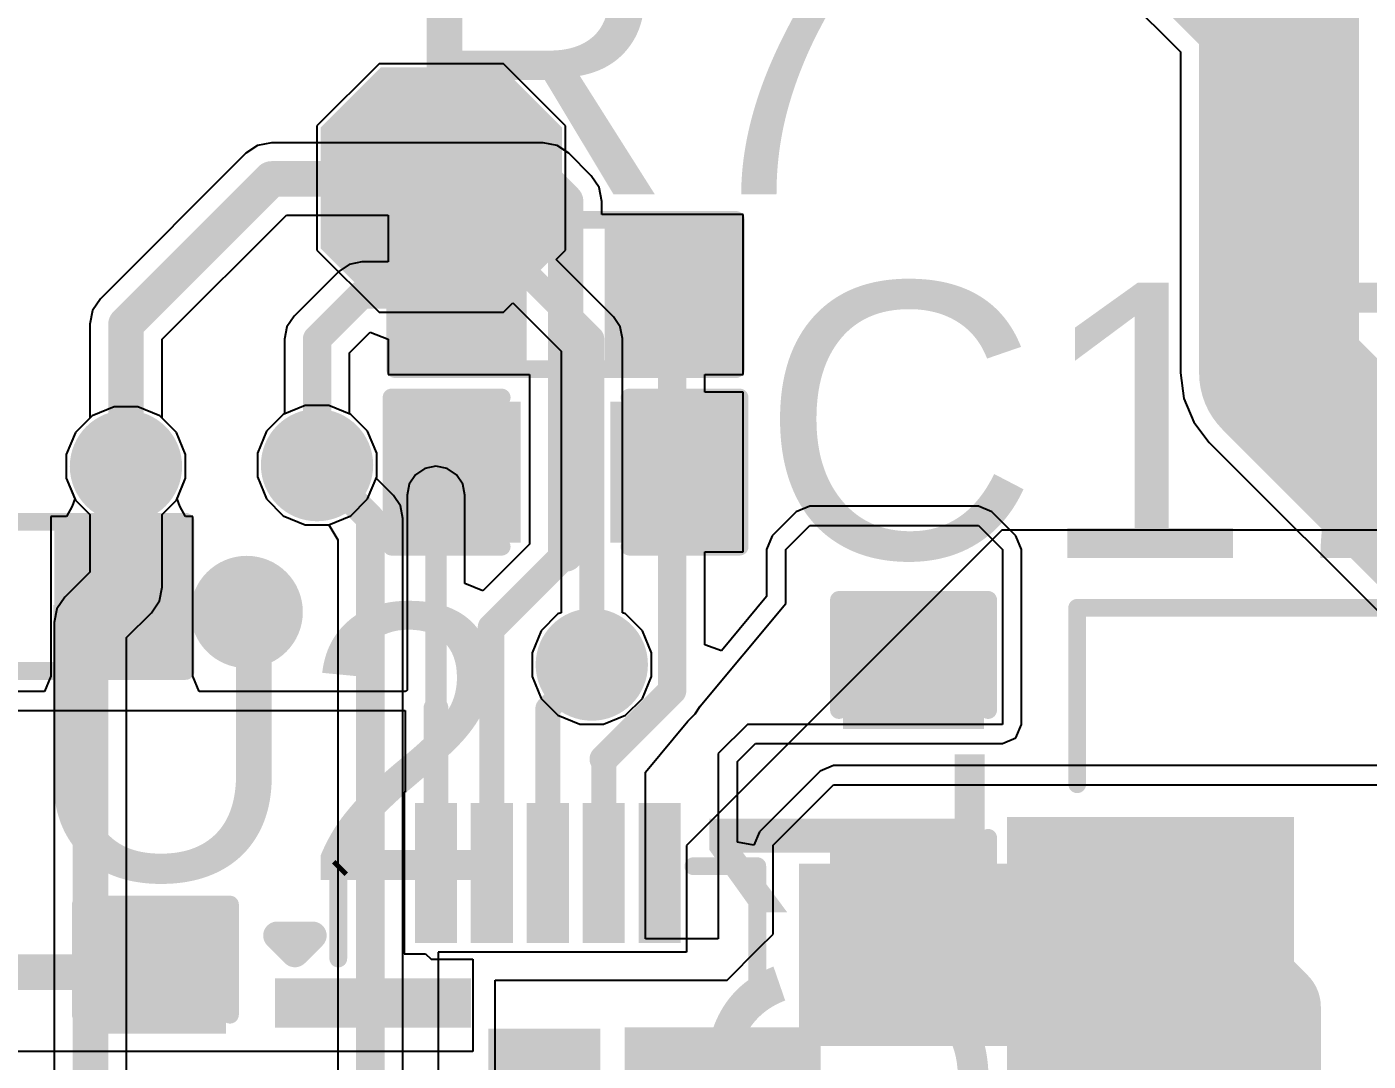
# Model space of a CAD drawing. Header units: millimetres. Extents: x -23 to 83, y -38 to 11.
# Drawn here: x -7.47 to 2.13, y -13.75 to -6.36 of the extents above; entities that cross this region are included whole.
import ezdxf

# ---------------------------------------------------------------- set-up
doc = ezdxf.new("R2010")
doc.units = ezdxf.units.MM
for name, color, linetype in [('BottomLayer', 5, 'Continuous'), ('BottomPaste', 16, 'Continuous'), ('BottomSolder', 6, 'Continuous'), ('TopLayer', 1, 'Continuous'), ('TopOverlay', 2, 'Continuous'), ('TopPaste', 8, 'Continuous'), ('TopSolder', 216, 'Continuous'), ('ViaHoleLayer', 16, 'Continuous')]:
    doc.layers.add(name, color=color, linetype=linetype)
doc.styles.add('Arial', font='', dxfattribs={"height": 0.2})
doc.styles.get('Arial').set_extended_font_data('Arial')

# ---------------------------------------------------------------- blocks, each defined once
blk = doc.blocks.new('BL_R8812AF1_B_5')
at = {"layer": 'BottomLayer'}
blk.add_hatch(color=5, dxfattribs=at).paths.add_polyline_path([(12.4, -5.1), (14.6, -5.1), (14.6, -6.2), (12.4, -6.2)])
at = {"layer": 'BottomPaste'}
blk.add_hatch(color=16, dxfattribs=at).paths.add_polyline_path([(12.4, -5.1), (14.6, -5.1), (14.6, -6.2), (12.4, -6.2)])
at = {"layer": 'BottomSolder'}
blk.add_hatch(color=6, dxfattribs=at).paths.add_polyline_path([(12.2984, -4.9984), (14.7016, -4.9984), (14.7016, -6.3016), (12.2984, -6.3016)])
blk = doc.blocks.new('QFN_16_3X3__RT7291AGQUF_6')
at = {"layer": 'TopLayer'}
for points in [[(-0.045, 1.8999), (-0.045, 0.5999), (-0.2951, 0.5999), (-0.2951, 1.8999)], [(0.655, 1.8999), (0.655, 0.5999), (0.405, 0.5999), (0.405, 1.8999)], [(-1.9, 0.9001), (-1, 0.9001), (-1, 0.7001), (-1.9, 0.7001)], [(1.9, 0.7001), (1, 0.7001), (1, 0.9001), (1.9, 0.9001)], [(-1.9, 0.5), (-1, 0.5), (-1, 0.3001), (-1.9, 0.3001)], [(1.9, 0.3001), (1, 0.3001), (1, 0.5), (1.9, 0.5)], [(-0.2852, -0.3754), (-0.2852, 0.3246), (-0.0351, 0.3246), (-0.0351, -0.3754)], [(0.3148, -0.3754), (0.3148, 0.3246), (0.5648, 0.3246), (0.5648, -0.3754)], [(-1.9, 0.1), (-1, 0.1), (-1, -0.1), (-1.9, -0.1)], [(1.9, -0.1), (1, -0.1), (1, 0.1), (1.9, 0.1)], [(-1.9, -0.3001), (-1, -0.3001), (-1, -0.5), (-1.9, -0.5)], [(1.9, -0.5), (1, -0.5), (1, -0.3001), (1.9, -0.3001)], [(-0.6451, -1.8999), (-0.6451, -0.5999), (-0.3951, -0.5999), (-0.3951, -1.8999)], [(0.055, -1.8999), (0.055, -0.5999), (0.305, -0.5999), (0.305, -1.8999)], [(-1.9, -0.6998), (-1, -0.6998), (-1, -0.8998), (-1.9, -0.8998)], [(1.9, -0.8998), (1, -0.8998), (1, -0.6998), (1.9, -0.6998)]]:
    blk.add_hatch(color=1, dxfattribs=at).paths.add_polyline_path(points)
at = {"layer": 'TopPaste'}
for points in [[(-0.045, 1.8999), (-0.045, 0.5999), (-0.2951, 0.5999), (-0.2951, 1.8999)], [(0.655, 1.8999), (0.655, 0.5999), (0.405, 0.5999), (0.405, 1.8999)], [(-1.9, 0.9001), (-1, 0.9001), (-1, 0.7001), (-1.9, 0.7001)], [(1.9, 0.7001), (1, 0.7001), (1, 0.9001), (1.9, 0.9001)], [(-1.9, 0.5), (-1, 0.5), (-1, 0.3001), (-1.9, 0.3001)], [(1.9, 0.3001), (1, 0.3001), (1, 0.5), (1.9, 0.5)], [(-0.2852, -0.3754), (-0.2852, 0.3246), (-0.0351, 0.3246), (-0.0351, -0.3754)], [(0.3148, -0.3754), (0.3148, 0.3246), (0.5648, 0.3246), (0.5648, -0.3754)], [(-1.9, 0.1), (-1, 0.1), (-1, -0.1), (-1.9, -0.1)], [(1.9, -0.1), (1, -0.1), (1, 0.1), (1.9, 0.1)], [(-1.9, -0.3001), (-1, -0.3001), (-1, -0.5), (-1.9, -0.5)], [(1.9, -0.5), (1, -0.5), (1, -0.3001), (1.9, -0.3001)], [(-0.6451, -1.8999), (-0.6451, -0.5999), (-0.3951, -0.5999), (-0.3951, -1.8999)], [(0.055, -1.8999), (0.055, -0.5999), (0.305, -0.5999), (0.305, -1.8999)], [(-1.9, -0.6998), (-1, -0.6998), (-1, -0.8998), (-1.9, -0.8998)], [(1.9, -0.8998), (1, -0.8998), (1, -0.6998), (1.9, -0.6998)]]:
    blk.add_hatch(color=8, dxfattribs=at).paths.add_polyline_path(points)
at = {"layer": 'TopSolder'}
for points in [[(0.0058, 1.9507), (0.0058, 0.5491), (-0.3459, 0.5491), (-0.3459, 1.9507)], [(0.7058, 1.9507), (0.7058, 0.5491), (0.3542, 0.5491), (0.3542, 1.9507)], [(-1.9508, 0.9509), (-0.9492, 0.9509), (-0.9492, 0.6493), (-1.9508, 0.6493)], [(1.9508, 0.6493), (0.9492, 0.6493), (0.9492, 0.9509), (1.9508, 0.9509)], [(-1.9508, 0.5508), (-0.9492, 0.5508), (-0.9492, 0.2493), (-1.9508, 0.2493)], [(1.9508, 0.2493), (0.9492, 0.2493), (0.9492, 0.5508), (1.9508, 0.5508)], [(-0.336, -0.4262), (-0.336, 0.3754), (0.0157, 0.3754), (0.0157, -0.4262)], [(0.264, -0.4262), (0.264, 0.3754), (0.6156, 0.3754), (0.6156, -0.4262)], [(-1.9508, 0.1508), (-0.9492, 0.1508), (-0.9492, -0.1508), (-1.9508, -0.1508)], [(1.9508, -0.1508), (0.9492, -0.1508), (0.9492, 0.1508), (1.9508, 0.1508)], [(-1.9508, -0.2493), (-0.9492, -0.2493), (-0.9492, -0.5508), (-1.9508, -0.5508)], [(1.9508, -0.5508), (0.9492, -0.5508), (0.9492, -0.2493), (1.9508, -0.2493)], [(-0.6959, -1.9507), (-0.6959, -0.5491), (-0.3443, -0.5491), (-0.3443, -1.9507)], [(0.0042, -1.9507), (0.0042, -0.5491), (0.3558, -0.5491), (0.3558, -1.9507)], [(-1.9508, -0.649), (-0.9492, -0.649), (-0.9492, -0.9506), (-1.9508, -0.9506)], [(1.9508, -0.9506), (0.9492, -0.9506), (0.9492, -0.649), (1.9508, -0.649)]]:
    blk.add_hatch(color=216, dxfattribs=at).paths.add_polyline_path(points)
at = {"layer": 'TopOverlay'}
for points, const_width in [([(-0.5335, 1.4986), (-1.4987, 1.4986)], 0.127), ([(-1.4987, 1.0414), (-1.4987, 1.4986)], 0.127), ([(1.4985, 1.4986), (0.8127, 1.4986)], 0.127), ([(1.4985, 1.016), (1.4985, 1.4986)], 0.127), ([(-1.4987, -1.4732), (-1.4987, -1.0414)], 0.127), ([(1.4985, -1.4986), (1.4985, -1.0414)], 0.127), ([(-1.4733, -1.4986), (-1.4987, -1.4732)], 0.127), ([(-0.8383, -1.4986), (-1.4733, -1.4986)], 0.127), ([(1.4985, -1.4986), (0.5587, -1.4986)], 0.127), ([(-1.0027, -1.9357), (-1.0027, -1.6817)], 0.2), ([(-0.8757, -1.8087), (-1.0027, -1.6817)], 0.2), ([(-1.0027, -1.9357), (-0.8757, -1.8087)], 0.2)]:
    blk.add_lwpolyline(points, dxfattribs=dict(at, const_width=const_width))
for points, const_width in [([(-1.5305, 1.4986, 1), (-1.467, 1.4986, 1)], 0.0635), ([(-1.5305, 1.4986, 1), (-1.467, 1.4986, 1)], 0.0635), ([(-0.5653, 1.4986, 1), (-0.5018, 1.4986, 1)], 0.0635), ([(0.7809, 1.4986, 1), (0.8444, 1.4986, 1)], 0.0635), ([(1.4667, 1.4986, 1), (1.5302, 1.4986, 1)], 0.0635), ([(1.4667, 1.4986, 1), (1.5302, 1.4986, 1)], 0.0635), ([(-1.5305, 1.0414, 1), (-1.467, 1.0414, 1)], 0.0635), ([(1.4667, 1.016, 1), (1.5302, 1.016, 1)], 0.0635), ([(-1.5305, -1.0414, 1), (-1.467, -1.0414, 1)], 0.0635), ([(1.4667, -1.0414, 1), (1.5302, -1.0414, 1)], 0.0635), ([(-1.5305, -1.4732, 1), (-1.467, -1.4732, 1)], 0.0635), ([(-1.5305, -1.4732, 1), (-1.467, -1.4732, 1)], 0.0635), ([(-1.5051, -1.4986, 1), (-1.4416, -1.4986, 1)], 0.0635), ([(-1.5051, -1.4986, 1), (-1.4416, -1.4986, 1)], 0.0635), ([(-0.8701, -1.4986, 1), (-0.8066, -1.4986, 1)], 0.0635), ([(0.5269, -1.4986, 1), (0.5904, -1.4986, 1)], 0.0635), ([(1.4667, -1.4986, 1), (1.5302, -1.4986, 1)], 0.0635), ([(1.4667, -1.4986, 1), (1.5302, -1.4986, 1)], 0.0635), ([(-1.0527, -1.6817, 1), (-0.9527, -1.6817, 1)], 0.1), ([(-1.0527, -1.6817, 1), (-0.9527, -1.6817, 1)], 0.1), ([(-0.9257, -1.8087, 1), (-0.8257, -1.8087, 1)], 0.1), ([(-0.9257, -1.8087, 1), (-0.8257, -1.8087, 1)], 0.1), ([(-1.0527, -1.9357, 1), (-0.9527, -1.9357, 1)], 0.1), ([(-1.0527, -1.9357, 1), (-0.9527, -1.9357, 1)], 0.1)]:
    blk.add_lwpolyline(points, format="xyb", close=True, dxfattribs=dict(at, const_width=const_width))
blk = doc.blocks.new('HA72L_06301R5LFTR_7')
at = {"layer": 'TopLayer'}
for points in [[(-3.7, 1.75), (-1.85, 1.75), (-1.85, -1.75), (-3.7, -1.75)], [(1.85, 1.75), (3.7, 1.75), (3.7, -1.75), (1.85, -1.75)]]:
    blk.add_hatch(color=1, dxfattribs=at).paths.add_polyline_path(points)
at = {"layer": 'TopPaste'}
for points in [[(-3.7, 1.75), (-1.85, 1.75), (-1.85, -1.75), (-3.7, -1.75)], [(1.85, 1.75), (3.7, 1.75), (3.7, -1.75), (1.85, -1.75)]]:
    blk.add_hatch(color=8, dxfattribs=at).paths.add_polyline_path(points)
at = {"layer": 'TopSolder'}
for points in [[(-3.8016, 1.8516), (-1.7484, 1.8516), (-1.7484, -1.8516), (-3.8016, -1.8516)], [(1.7484, 1.8516), (3.8016, 1.8516), (3.8016, -1.8516), (1.7484, -1.8516)]]:
    blk.add_hatch(color=216, dxfattribs=at).paths.add_polyline_path(points)
at = {"layer": 'TopOverlay', "const_width": 0.127}
for points in [[(-3.3, 2.0848), (-3.3, 3.3468)], [(-3.3, 3.3468), (3.3, 3.3468)], [(3.3, 2.0848), (3.3, 3.3468)], [(-3.3, -3.3468), (-3.3, -2.0848)], [(3.3, -3.3468), (3.3, -2.0848)], [(-3.3, -3.3468), (3.3, -3.3468)]]:
    blk.add_lwpolyline(points, dxfattribs=at)
at = {"layer": 'TopOverlay', "const_width": 0.0635}
for points in [[(-3.3318, 3.3468, 1), (-3.2683, 3.3468, 1)], [(-3.3318, 3.3468, 1), (-3.2683, 3.3468, 1)], [(3.2683, 3.3468, 1), (3.3318, 3.3468, 1)], [(3.2683, 3.3468, 1), (3.3318, 3.3468, 1)], [(-3.3318, 2.0848, 1), (-3.2683, 2.0848, 1)], [(3.2683, 2.0848, 1), (3.3318, 2.0848, 1)], [(-3.3318, -2.0848, 1), (-3.2683, -2.0848, 1)], [(3.2683, -2.0848, 1), (3.3318, -2.0848, 1)], [(-3.3318, -3.3468, 1), (-3.2683, -3.3468, 1)], [(-3.3318, -3.3468, 1), (-3.2683, -3.3468, 1)], [(3.2683, -3.3468, 1), (3.3318, -3.3468, 1)], [(3.2683, -3.3468, 1), (3.3318, -3.3468, 1)]]:
    blk.add_lwpolyline(points, format="xyb", close=True, dxfattribs=at)
blk = doc.blocks.new('C___0603_13')
at = {"layer": 'TopLayer'}
for points in [[(-0.381, 0.4445), (-0.381, -0.4445), (-1.143, -0.4445), (-1.143, 0.4445)], [(1.143, 0.4445), (1.143, -0.4445), (0.381, -0.4445), (0.381, 0.4445)]]:
    blk.add_hatch(color=1, dxfattribs=at).paths.add_polyline_path(points)
at = {"layer": 'TopPaste'}
for points in [[(-0.381, 0.4445), (-0.381, -0.4445), (-1.143, -0.4445), (-1.143, 0.4445)], [(1.143, 0.4445), (1.143, -0.4445), (0.381, -0.4445), (0.381, 0.4445)]]:
    blk.add_hatch(color=8, dxfattribs=at).paths.add_polyline_path(points)
at = {"layer": 'TopSolder'}
for points in [[(-0.321, 0.5045), (-0.321, -0.5045), (-1.203, -0.5045), (-1.203, 0.5045)], [(1.203, 0.5045), (1.203, -0.5045), (0.321, -0.5045), (0.321, 0.5045)]]:
    blk.add_hatch(color=216, dxfattribs=at).paths.add_polyline_path(points)
at = {"layer": 'TopOverlay', "const_width": 0.127}
for points in [[(-1.2446, 0.5334), (-1.2446, -0.5334)], [(-1.2446, 0.5334), (-0.4572, 0.5334)], [(0.4572, 0.5334), (1.2446, 0.5334)], [(1.2446, 0.5334), (1.2446, -0.5334)], [(-1.2446, -0.5334), (-0.4572, -0.5334)], [(0.4572, -0.5334), (1.2446, -0.5334)]]:
    blk.add_lwpolyline(points, dxfattribs=at)
at = {"layer": 'TopOverlay', "const_width": 0.0635}
for points in [[(-1.2764, 0.5334, 1), (-1.2128, 0.5334, 1)], [(-1.2764, 0.5334, 1), (-1.2128, 0.5334, 1)], [(-0.4889, 0.5334, 1), (-0.4254, 0.5334, 1)], [(0.4254, 0.5334, 1), (0.4889, 0.5334, 1)], [(1.2128, 0.5334, 1), (1.2764, 0.5334, 1)], [(1.2128, 0.5334, 1), (1.2764, 0.5334, 1)], [(-1.2764, -0.5334, 1), (-1.2128, -0.5334, 1)], [(-1.2764, -0.5334, 1), (-1.2128, -0.5334, 1)], [(-0.4889, -0.5334, 1), (-0.4254, -0.5334, 1)], [(0.4254, -0.5334, 1), (0.4889, -0.5334, 1)], [(1.2128, -0.5334, 1), (1.2764, -0.5334, 1)], [(1.2128, -0.5334, 1), (1.2764, -0.5334, 1)]]:
    blk.add_lwpolyline(points, format="xyb", close=True, dxfattribs=at)
blk = doc.blocks.new('C___0603_20')
at = {"layer": 'TopLayer'}
for points in [[(-0.381, 0.4445), (-0.381, -0.4445), (-1.143, -0.4445), (-1.143, 0.4445)], [(1.143, 0.4445), (1.143, -0.4445), (0.381, -0.4445), (0.381, 0.4445)]]:
    blk.add_hatch(color=1, dxfattribs=at).paths.add_polyline_path(points)
at = {"layer": 'TopPaste'}
for points in [[(-0.381, 0.4445), (-0.381, -0.4445), (-1.143, -0.4445), (-1.143, 0.4445)], [(1.143, 0.4445), (1.143, -0.4445), (0.381, -0.4445), (0.381, 0.4445)]]:
    blk.add_hatch(color=8, dxfattribs=at).paths.add_polyline_path(points)
at = {"layer": 'TopSolder'}
for points in [[(-0.321, 0.5045), (-0.321, -0.5045), (-1.203, -0.5045), (-1.203, 0.5045)], [(1.203, 0.5045), (1.203, -0.5045), (0.321, -0.5045), (0.321, 0.5045)]]:
    blk.add_hatch(color=216, dxfattribs=at).paths.add_polyline_path(points)
at = {"layer": 'TopOverlay', "const_width": 0.127}
for points in [[(-1.2446, 0.5334), (-1.2446, -0.5334)], [(-1.2446, 0.5334), (-0.4572, 0.5334)], [(0.4572, 0.5334), (1.2446, 0.5334)], [(1.2446, 0.5334), (1.2446, -0.5334)], [(-1.2446, -0.5334), (-0.4572, -0.5334)], [(0.4572, -0.5334), (1.2446, -0.5334)]]:
    blk.add_lwpolyline(points, dxfattribs=at)
at = {"layer": 'TopOverlay', "const_width": 0.0635}
for points in [[(-1.2764, 0.5334, 1), (-1.2128, 0.5334, 1)], [(-1.2764, 0.5334, 1), (-1.2128, 0.5334, 1)], [(-0.4889, 0.5334, 1), (-0.4254, 0.5334, 1)], [(0.4254, 0.5334, 1), (0.4889, 0.5334, 1)], [(1.2128, 0.5334, 1), (1.2764, 0.5334, 1)], [(1.2128, 0.5334, 1), (1.2764, 0.5334, 1)], [(-1.2764, -0.5334, 1), (-1.2128, -0.5334, 1)], [(-1.2764, -0.5334, 1), (-1.2128, -0.5334, 1)], [(-0.4889, -0.5334, 1), (-0.4254, -0.5334, 1)], [(0.4254, -0.5334, 1), (0.4889, -0.5334, 1)], [(1.2128, -0.5334, 1), (1.2764, -0.5334, 1)], [(1.2128, -0.5334, 1), (1.2764, -0.5334, 1)]]:
    blk.add_lwpolyline(points, format="xyb", close=True, dxfattribs=at)
blk = doc.blocks.new('CAP_0603_28')
at = {"layer": 'TopLayer'}
for points in [[(-0.381, 0.4445), (-0.381, -0.4445), (-1.143, -0.4445), (-1.143, 0.4445)], [(1.143, 0.4445), (1.143, -0.4445), (0.381, -0.4445), (0.381, 0.4445)]]:
    blk.add_hatch(color=1, dxfattribs=at).paths.add_polyline_path(points)
at = {"layer": 'TopPaste'}
for points in [[(-0.381, 0.4445), (-0.381, -0.4445), (-1.143, -0.4445), (-1.143, 0.4445)], [(1.143, 0.4445), (1.143, -0.4445), (0.381, -0.4445), (0.381, 0.4445)]]:
    blk.add_hatch(color=8, dxfattribs=at).paths.add_polyline_path(points)
at = {"layer": 'TopSolder'}
for points in [[(-0.321, 0.5045), (-0.321, -0.5045), (-1.203, -0.5045), (-1.203, 0.5045)], [(1.203, 0.5045), (1.203, -0.5045), (0.321, -0.5045), (0.321, 0.5045)]]:
    blk.add_hatch(color=216, dxfattribs=at).paths.add_polyline_path(points)
at = {"layer": 'TopOverlay', "const_width": 0.127}
for points in [[(-1.2446, -0.5334), (-1.2446, 0.5334)], [(-1.2446, 0.5334), (-0.4572, 0.5334)], [(0.4572, 0.5334), (1.2446, 0.5334)], [(1.2446, -0.5334), (1.2446, 0.5334)], [(-1.2446, -0.5334), (-0.4572, -0.5334)], [(0.4572, -0.5334), (1.2446, -0.5334)]]:
    blk.add_lwpolyline(points, dxfattribs=at)
at = {"layer": 'TopOverlay', "const_width": 0.0635}
for points in [[(-1.2764, 0.5334, 1), (-1.2128, 0.5334, 1)], [(-1.2764, 0.5334, 1), (-1.2128, 0.5334, 1)], [(-0.4889, 0.5334, 1), (-0.4254, 0.5334, 1)], [(0.4254, 0.5334, 1), (0.4889, 0.5334, 1)], [(1.2128, 0.5334, 1), (1.2764, 0.5334, 1)], [(1.2128, 0.5334, 1), (1.2764, 0.5334, 1)], [(-1.2764, -0.5334, 1), (-1.2128, -0.5334, 1)], [(-1.2764, -0.5334, 1), (-1.2128, -0.5334, 1)], [(-0.4889, -0.5334, 1), (-0.4254, -0.5334, 1)], [(0.4254, -0.5334, 1), (0.4889, -0.5334, 1)], [(1.2128, -0.5334, 1), (1.2764, -0.5334, 1)], [(1.2128, -0.5334, 1), (1.2764, -0.5334, 1)]]:
    blk.add_lwpolyline(points, format="xyb", close=True, dxfattribs=at)
blk = doc.blocks.new('T__________B_69')
at = {"layer": 'BottomLayer'}
blk.add_hatch(color=5, dxfattribs=at).paths.add_polyline_path([(0.381, 0.762), (-0.381, 0.762), (-0.762, 0.381), (-0.762, -0.381), (-0.381, -0.762), (0.381, -0.762), (0.762, -0.381), (0.762, 0.381)])
at = {"layer": 'BottomPaste'}
blk.add_hatch(color=16, dxfattribs=at).paths.add_polyline_path([(0.381, 0.762), (-0.381, 0.762), (-0.762, 0.381), (-0.762, -0.381), (-0.381, -0.762), (0.381, -0.762), (0.762, -0.381), (0.762, 0.381)])
at = {"layer": 'BottomSolder'}
blk.add_hatch(color=6, dxfattribs=at).paths.add_polyline_path([(0.4318, 0.8636), (-0.4318, 0.8636), (-0.8636, 0.4318), (-0.8636, -0.4318), (-0.4318, -0.8636), (0.4318, -0.8636), (0.8636, -0.4318), (0.8636, 0.4318)])
blk = doc.blocks.new('R___0603_96')
at = {"layer": 'TopLayer'}
for points in [[(-0.381, 0.4445), (-0.381, -0.4445), (-1.143, -0.4445), (-1.143, 0.4445)], [(1.143, 0.4445), (1.143, -0.4445), (0.381, -0.4445), (0.381, 0.4445)]]:
    blk.add_hatch(color=1, dxfattribs=at).paths.add_polyline_path(points)
at = {"layer": 'TopPaste'}
for points in [[(-0.381, 0.4445), (-0.381, -0.4445), (-1.143, -0.4445), (-1.143, 0.4445)], [(1.143, 0.4445), (1.143, -0.4445), (0.381, -0.4445), (0.381, 0.4445)]]:
    blk.add_hatch(color=8, dxfattribs=at).paths.add_polyline_path(points)
at = {"layer": 'TopSolder'}
for points in [[(-0.2794, 0.5461), (-0.2794, -0.5461), (-1.2446, -0.5461), (-1.2446, 0.5461)], [(1.2446, 0.5461), (1.2446, -0.5461), (0.2794, -0.5461), (0.2794, 0.5461)]]:
    blk.add_hatch(color=216, dxfattribs=at).paths.add_polyline_path(points)
at = {"layer": 'TopOverlay', "const_width": 0.127}
for points in [[(1.2192, 0.5334), (-1.2192, 0.5334)], [(-1.2192, 0.5334), (-1.2192, -0.5334)], [(1.2192, 0.5334), (1.2192, -0.5334)], [(1.2192, -0.5334), (-1.2192, -0.5334)]]:
    blk.add_lwpolyline(points, dxfattribs=at)
at = {"layer": 'TopOverlay', "const_width": 0.0635}
for points in [[(-1.25095, 0.5334, 1), (-1.18745, 0.5334, 1)], [(-1.25095, 0.5334, 1), (-1.18745, 0.5334, 1)], [(1.18745, 0.5334, 1), (1.25095, 0.5334, 1)], [(1.18745, 0.5334, 1), (1.25095, 0.5334, 1)], [(-1.25095, -0.5334, 1), (-1.18745, -0.5334, 1)], [(-1.25095, -0.5334, 1), (-1.18745, -0.5334, 1)], [(1.18745, -0.5334, 1), (1.25095, -0.5334, 1)], [(1.18745, -0.5334, 1), (1.25095, -0.5334, 1)]]:
    blk.add_lwpolyline(points, format="xyb", close=True, dxfattribs=at)
blk = doc.blocks.new('R___0603_101')
at = {"layer": 'TopLayer'}
for points in [[(-0.381, 0.4445), (-0.381, -0.4445), (-1.143, -0.4445), (-1.143, 0.4445)], [(1.143, 0.4445), (1.143, -0.4445), (0.381, -0.4445), (0.381, 0.4445)]]:
    blk.add_hatch(color=1, dxfattribs=at).paths.add_polyline_path(points)
at = {"layer": 'TopPaste'}
for points in [[(-0.381, 0.4445), (-0.381, -0.4445), (-1.143, -0.4445), (-1.143, 0.4445)], [(1.143, 0.4445), (1.143, -0.4445), (0.381, -0.4445), (0.381, 0.4445)]]:
    blk.add_hatch(color=8, dxfattribs=at).paths.add_polyline_path(points)
at = {"layer": 'TopSolder'}
for points in [[(-0.2794, 0.5461), (-0.2794, -0.5461), (-1.2446, -0.5461), (-1.2446, 0.5461)], [(1.2446, 0.5461), (1.2446, -0.5461), (0.2794, -0.5461), (0.2794, 0.5461)]]:
    blk.add_hatch(color=216, dxfattribs=at).paths.add_polyline_path(points)
at = {"layer": 'TopOverlay', "const_width": 0.127}
for points in [[(-1.2192, 0.5334), (1.2192, 0.5334)], [(-1.2192, -0.5334), (-1.2192, 0.5334)], [(1.2192, -0.5334), (1.2192, 0.5334)], [(-1.2192, -0.5334), (1.2192, -0.5334)]]:
    blk.add_lwpolyline(points, dxfattribs=at)
at = {"layer": 'TopOverlay', "const_width": 0.0635}
for points in [[(-1.25095, 0.5334, 1), (-1.18745, 0.5334, 1)], [(-1.25095, 0.5334, 1), (-1.18745, 0.5334, 1)], [(1.18745, 0.5334, 1), (1.25095, 0.5334, 1)], [(1.18745, 0.5334, 1), (1.25095, 0.5334, 1)], [(-1.25095, -0.5334, 1), (-1.18745, -0.5334, 1)], [(-1.25095, -0.5334, 1), (-1.18745, -0.5334, 1)], [(1.18745, -0.5334, 1), (1.25095, -0.5334, 1)], [(1.18745, -0.5334, 1), (1.25095, -0.5334, 1)]]:
    blk.add_lwpolyline(points, format="xyb", close=True, dxfattribs=at)

msp = doc.modelspace()

# ---------------------------------------------------------------- hatches: boundary and pattern name
at = {"layer": 'BottomLayer'}
h = msp.add_hatch(color=5, dxfattribs=at)
edge = h.paths.add_edge_path()
edge.add_arc((-6.7564, -9.4996), 0.3, 0, 360)
h = msp.add_hatch(color=5, dxfattribs=at)
edge = h.paths.add_edge_path()
edge.add_arc((-5.3896, -9.4906), 0.3, 0, 360)
h = msp.add_hatch(color=5, dxfattribs=at)
edge = h.paths.add_edge_path()
edge.add_arc((-5.8928, -10.541), 0.3, 0, 360)
h = msp.add_hatch(color=5, dxfattribs=at)
edge = h.paths.add_edge_path()
edge.add_arc((-3.4243, -10.9173), 0.3, 0, 360)
at = {"layer": 'BottomSolder'}
h = msp.add_hatch(color=6, dxfattribs=at)
edge = h.paths.add_edge_path()
edge.add_arc((-6.7564, -9.4996), 0.4016, 0, 360)
h = msp.add_hatch(color=6, dxfattribs=at)
edge = h.paths.add_edge_path()
edge.add_arc((-5.3896, -9.4906), 0.4016, 0, 360)
h = msp.add_hatch(color=6, dxfattribs=at)
edge = h.paths.add_edge_path()
edge.add_arc((-5.8928, -10.541), 0.4016, 0, 360)
h = msp.add_hatch(color=6, dxfattribs=at)
edge = h.paths.add_edge_path()
edge.add_arc((-3.4243, -10.9173), 0.4016, 0, 360)
at = {"layer": 'TopLayer'}
h = msp.add_hatch(color=1, dxfattribs=at)
edge = h.paths.add_edge_path()
edge.add_arc((-6.7564, -9.4996), 0.3, 0, 360)
h = msp.add_hatch(color=1, dxfattribs=at)
edge = h.paths.add_edge_path()
edge.add_arc((-5.3896, -9.4906), 0.3, 0, 360)
h = msp.add_hatch(color=1, dxfattribs=at)
edge = h.paths.add_edge_path()
edge.add_arc((-5.8928, -10.541), 0.3, 0, 360)
h = msp.add_hatch(color=1, dxfattribs=at)
edge = h.paths.add_edge_path()
edge.add_arc((-3.4243, -10.9173), 0.3, 0, 360)
at = {"layer": 'TopSolder'}
h = msp.add_hatch(color=216, dxfattribs=at)
edge = h.paths.add_edge_path()
edge.add_arc((-6.7564, -9.4996), 0.4016, 0, 360)
h = msp.add_hatch(color=216, dxfattribs=at)
edge = h.paths.add_edge_path()
edge.add_arc((-5.3896, -9.4906), 0.4016, 0, 360)
h = msp.add_hatch(color=216, dxfattribs=at)
edge = h.paths.add_edge_path()
edge.add_arc((-5.8928, -10.541), 0.4016, 0, 360)
h = msp.add_hatch(color=216, dxfattribs=at)
edge = h.paths.add_edge_path()
edge.add_arc((-3.4243, -10.9173), 0.4016, 0, 360)
at = {"layer": 'ViaHoleLayer'}
h = msp.add_hatch(color=16, dxfattribs=at)
edge = h.paths.add_edge_path()
edge.add_arc((-6.7564, -9.4996), 0.15, 0, 360)
h = msp.add_hatch(color=16, dxfattribs=at)
edge = h.paths.add_edge_path()
edge.add_arc((-5.3896, -9.4906), 0.15, 0, 360)
h = msp.add_hatch(color=16, dxfattribs=at)
edge = h.paths.add_edge_path()
edge.add_arc((-5.8928, -10.541), 0.15, 0, 360)
h = msp.add_hatch(color=16, dxfattribs=at)
edge = h.paths.add_edge_path()
edge.add_arc((-3.4243, -10.9173), 0.15, 0, 360)

# ---------------------------------------------------------------- linework, layer by layer
at = {"layer": 'BottomLayer'}
for p, q in [((-4.9454, -6.6195), (-5.3899, -7.064)), ((-4.0564, -6.6195), (-4.9454, -6.6195)), ((-3.6119, -7.064), (-4.0564, -6.6195)), ((-5.3899, -7.064), (-5.3899, -7.953)), ((-3.6119, -7.953), (-3.6119, -7.064)), ((-5.3899, -7.953), (-4.9454, -8.3975)), ((-3.6785, -8.0196), (-3.6119, -7.953)), ((-3.2687, -8.4294), (-3.6785, -8.0196)), ((-4.0564, -8.3975), (-3.9898, -8.3309)), ((-3.9898, -8.3309), (-3.6444, -8.6762)), ((-4.9454, -8.3975), (-4.0564, -8.3975)), ((-3.2209, -8.5008), (-3.2687, -8.4294)), ((-3.2042, -8.5851), (-3.2209, -8.5008)), ((-3.2042, -10.5463), (-3.2042, -8.5851)), ((-3.6444, -8.6762), (-3.6444, -10.5463)), ((-6.8413, -9.0726), (-6.9983, -9.1376)), ((-6.6715, -9.0726), (-6.8413, -9.0726)), ((-6.5145, -9.1376), (-6.6715, -9.0726)), ((-5.4746, -9.0636), (-5.6315, -9.1286)), ((-5.3047, -9.0636), (-5.4746, -9.0636)), ((-5.1478, -9.1286), (-5.3047, -9.0636)), ((-6.9983, -9.1376), (-7.1184, -9.2577)), ((-6.3944, -9.2577), (-6.5145, -9.1376)), ((-5.6315, -9.1286), (-5.7516, -9.2487)), ((-5.0276, -9.2487), (-5.1478, -9.1286)), ((-7.1184, -9.2577), (-7.1834, -9.4147)), ((-6.3294, -9.4147), (-6.3944, -9.2577)), ((-5.7516, -9.2487), (-5.8166, -9.4056)), ((-4.9626, -9.4056), (-5.0276, -9.2487)), ((-7.1834, -9.4147), (-7.1834, -9.5845)), ((-6.3294, -9.5845), (-6.3294, -9.4147)), ((-5.8166, -9.4056), (-5.8166, -9.5755)), ((-4.9626, -9.5755), (-4.9626, -9.4056)), ((-7.1834, -9.5845), (-7.1184, -9.7415)), ((-6.3944, -9.7415), (-6.3294, -9.5845)), ((-5.8166, -9.5755), (-5.7516, -9.7325)), ((-4.9663, -9.5843), (-4.9626, -9.5755)), ((-4.8438, -9.7068), (-4.9663, -9.5843)), ((-7.1184, -9.7415), (-7.0154, -9.8445)), ((-6.4974, -9.8445), (-6.3944, -9.7415)), ((-5.7516, -9.7325), (-5.6315, -9.8526)), ((-4.7933, -9.7824), (-4.8438, -9.7068)), ((-4.7755, -9.8716), (-4.7933, -9.7824)), ((-7.0154, -9.8445), (-7.0154, -10.2559)), ((-6.4974, -10.3632), (-6.4974, -9.8445)), ((-5.6315, -9.8526), (-5.4746, -9.9176)), ((-4.7755, -15.591), (-4.7755, -9.8716)), ((-5.4746, -9.9176), (-5.3047, -9.9176)), ((-5.3047, -9.9176), (-5.2417, -10.0257)), ((-0.491, -9.9568), (-2.7461, -12.212)), ((-0.491, -9.9568), (-2.7461, -12.212)), ((4.4958, -9.9568), (-0.491, -9.9568)), ((4.4958, -9.9568), (-0.491, -9.9568)), ((-5.2417, -10.0257), (-5.2417, -15.6876)), ((-7.0154, -10.2559), (-7.1935, -10.4341)), ((-7.1935, -10.4341), (-7.2497, -10.5181)), ((-6.5171, -10.4623), (-6.4974, -10.3632)), ((-7.2497, -10.5181), (-7.2694, -10.6172)), ((-6.7514, -10.7245), (-6.5733, -10.5463)), ((-6.5733, -10.5463), (-6.5171, -10.4623)), ((-3.6444, -10.5463), (-3.6662, -10.5553)), ((-3.1824, -10.5553), (-3.2042, -10.5463)), ((-7.2694, -10.6172), (-7.2694, -18.3241)), ((-3.6662, -10.5553), (-3.7863, -10.6754)), ((-3.0623, -10.6754), (-3.1824, -10.5553)), ((-6.7514, -18.3241), (-6.7514, -10.7245)), ((-3.7863, -10.6754), (-3.8513, -10.8324)), ((-2.9973, -10.8324), (-3.0623, -10.6754)), ((-3.8513, -10.8324), (-3.8513, -11.0023)), ((-2.9973, -11.0023), (-2.9973, -10.8324)), ((-3.8513, -11.0023), (-3.7863, -11.1592)), ((-3.0623, -11.1592), (-2.9973, -11.0023)), ((-3.7863, -11.1592), (-3.6662, -11.2793)), ((-3.1824, -11.2793), (-3.0623, -11.1592)), ((-3.6662, -11.2793), (-3.5093, -11.3443)), ((-3.3394, -11.3443), (-3.1824, -11.2793)), ((-3.5093, -11.3443), (-3.3394, -11.3443)), ((-2.7461, -12.212), (-2.7461, -12.974)), ((-2.7461, -12.212), (-2.7461, -12.974)), ((-2.7461, -12.974), (-4.5241, -12.974)), ((-4.5241, -12.974), (-4.5241, -14.879)), ((-2.7461, -12.974), (-4.5241, -12.974)), ((-4.5241, -12.974), (-4.5241, -14.879))]:
    msp.add_line(p, q, dxfattribs=at)
for points, const_width in [([(-4.5009, -7.5085), (-3.4243, -8.5851)], 0.1778), ([(-3.4243, -10.9173), (-3.4243, -8.5851)], 0.1778), ([(-6.7564, -10.3632), (-6.7564, -9.4996)], 0.254), ([(-5.3896, -9.4906), (-5.0086, -9.8716)], 0.2032), ([(-5.0086, -15.6876), (-5.0086, -9.8716)], 0.2032), ([(-7.0104, -10.6172), (-6.7564, -10.3632)], 0.254), ([(-7.0104, -18.669), (-7.0104, -10.6172)], 0.254), ([(-0.7404, -12.9936), (1.1012, -12.9936)], 0.635), ([(1.1012, -12.9936), (1.4732, -13.3656)], 0.635), ([(1.4732, -15.6718), (1.4732, -13.3656)], 0.635)]:
    msp.add_lwpolyline(points, dxfattribs=dict(at, const_width=const_width))
for points, const_width in [([(-4.5453, -7.5085, 1), (-4.4564, -7.5085, 1)], 0.0889), ([(-3.4688, -8.5851, 1), (-3.3799, -8.5851, 1)], 0.0889), ([(-3.4688, -8.5851, 1), (-3.3799, -8.5851, 1)], 0.0889), ([(-6.8199, -9.4996, 1), (-6.6929, -9.4996, 1)], 0.127), ([(-5.4404, -9.4906, 1), (-5.3388, -9.4906, 1)], 0.1016), ([(-5.0594, -9.8716, 1), (-4.9578, -9.8716, 1)], 0.1016), ([(-5.0594, -9.8716, 1), (-4.9578, -9.8716, 1)], 0.1016), ([(-6.8199, -10.3632, 1), (-6.6929, -10.3632, 1)], 0.127), ([(-6.8199, -10.3632, 1), (-6.6929, -10.3632, 1)], 0.127), ([(-7.0739, -10.6172, 1), (-6.9469, -10.6172, 1)], 0.127), ([(-7.0739, -10.6172, 1), (-6.9469, -10.6172, 1)], 0.127), ([(-3.4688, -10.9173, 1), (-3.3799, -10.9173, 1)], 0.0889), ([(-0.8991, -12.9936, 1), (-0.5816, -12.9936, 1)], 0.3175), ([(0.9425, -12.9936, 1), (1.26, -12.9936, 1)], 0.3175), ([(0.9425, -12.9936, 1), (1.26, -12.9936, 1)], 0.3175), ([(1.3144, -13.3656, 1), (1.632, -13.3656, 1)], 0.3175), ([(1.3144, -13.3656, 1), (1.632, -13.3656, 1)], 0.3175)]:
    msp.add_lwpolyline(points, format="xyb", close=True, dxfattribs=dict(at, const_width=const_width))
at = {"layer": 'TopLayer'}
for p, q in [((0.0563, -5.8045), (0.7866, -6.5348)), ((0.7866, -6.5348), (0.7866, -8.8317)), ((-5.7164, -7.1846), (-5.8155, -7.2043)), ((-3.7722, -7.1846), (-5.7164, -7.1846)), ((-3.673, -7.2043), (-3.7722, -7.1846)), ((-5.8995, -7.2605), (-6.9395, -8.3005)), ((-5.8155, -7.2043), (-5.8995, -7.2605)), ((-3.589, -7.2605), (-3.673, -7.2043)), ((-3.4285, -7.421), (-3.589, -7.2605)), ((-3.3724, -7.505), (-3.4285, -7.421)), ((-3.3527, -7.6041), (-3.3724, -7.505)), ((-3.3527, -7.699), (-3.3527, -7.6041)), ((-6.4974, -8.5909), (-5.6091, -7.7026)), ((-5.6091, -7.7026), (-4.8819, -7.7026)), ((-4.8819, -7.7026), (-4.8819, -8.0374)), ((-2.3419, -7.699), (-3.3527, -7.699)), ((-2.3419, -8.842), (-2.3419, -7.699)), ((-5.1593, -8.0552), (-5.2349, -8.1057)), ((-5.0701, -8.0374), (-5.1593, -8.0552)), ((-4.8819, -8.0374), (-5.0701, -8.0374)), ((-5.2349, -8.1057), (-5.5544, -8.4252)), ((-6.9395, -8.3005), (-6.9957, -8.3845)), ((-6.9957, -8.3845), (-7.0154, -8.4836)), ((-5.5544, -8.4252), (-5.605, -8.5008)), ((-7.0154, -8.4836), (-7.0154, -9.1547)), ((-5.605, -8.5008), (-5.6227, -8.59)), ((-5.1565, -8.6866), (-5.0089, -8.5389)), ((-5.0089, -8.5389), (-4.8819, -8.5889)), ((-6.4974, -9.1547), (-6.4974, -8.5909)), ((-5.6227, -8.59), (-5.6227, -9.125)), ((-4.8819, -8.5889), (-4.8819, -8.842)), ((-5.1565, -9.125), (-5.1565, -8.6866)), ((-4.8819, -8.842), (-3.8706, -8.842)), ((-3.8706, -8.842), (-3.8706, -10.0549)), ((-2.6168, -8.969), (-2.6168, -8.842)), ((-2.6168, -8.842), (-2.3419, -8.842)), ((0.7866, -8.8317), (0.8106, -9.0141)), ((-2.3419, -8.969), (-2.6168, -8.969)), ((-2.3419, -10.112), (-2.3419, -8.969)), ((0.8106, -9.0141), (0.881, -9.184)), ((-7.0154, -9.1547), (-7.1184, -9.2577)), ((-6.3944, -9.2577), (-6.4974, -9.1547)), ((-5.6315, -9.1286), (-5.7516, -9.2487)), ((-5.6227, -9.125), (-5.6315, -9.1286)), ((-5.1478, -9.1286), (-5.1565, -9.125)), ((-5.0276, -9.2487), (-5.1478, -9.1286)), ((0.881, -9.184), (0.9929, -9.3299)), ((-7.1184, -9.2577), (-7.1834, -9.4147)), ((-6.3294, -9.4147), (-6.3944, -9.2577)), ((-5.7516, -9.2487), (-5.8166, -9.4056)), ((-4.9626, -9.4056), (-5.0276, -9.2487)), ((0.9929, -9.3299), (2.5661, -10.903)), ((-7.1834, -9.4147), (-7.1834, -9.5845)), ((-6.3294, -9.5845), (-6.3294, -9.4147)), ((-5.8166, -9.4056), (-5.8166, -9.5755)), ((-4.9626, -9.5755), (-4.9626, -9.4056)), ((-7.1834, -9.5845), (-7.1227, -9.731)), ((-6.3901, -9.731), (-6.3294, -9.5845)), ((-5.8166, -9.5755), (-5.7516, -9.7325)), ((-5.0276, -9.7325), (-4.9626, -9.5755)), ((-4.6852, -9.56), (-4.7301, -9.6272)), ((-4.618, -9.5151), (-4.6852, -9.56)), ((-4.5387, -9.4993), (-4.618, -9.5151)), ((-4.4594, -9.5151), (-4.5387, -9.4993)), ((-4.3922, -9.56), (-4.4594, -9.5151)), ((-4.3473, -9.6272), (-4.3922, -9.56)), ((-4.7301, -9.6272), (-4.7459, -9.7065)), ((-4.3315, -9.7065), (-4.3473, -9.6272)), ((-7.1418, -9.7847), (-7.1815, -9.858)), ((-7.1227, -9.731), (-7.1418, -9.7847)), ((-6.371, -9.7847), (-6.3901, -9.731)), ((-6.3313, -9.858), (-6.371, -9.7847)), ((-5.7516, -9.7325), (-5.6315, -9.8526)), ((-5.1478, -9.8526), (-5.0276, -9.7325)), ((-4.7459, -9.7065), (-4.7459, -11.1006)), ((-4.3315, -10.3363), (-4.3315, -9.7065)), ((-1.8654, -9.7849), (-1.9626, -9.8252)), ((-0.6593, -9.7849), (-1.8654, -9.7849)), ((-0.5621, -9.8252), (-0.6593, -9.7849)), ((-0.6593, -9.7849), (-0.6593, -9.7849)), ((-7.1815, -9.858), (-7.2949, -9.858)), ((-7.2949, -9.858), (-7.2949, -11.001)), ((-6.2789, -9.858), (-6.3313, -9.858)), ((-6.2789, -11.001), (-6.2789, -9.858)), ((-5.6315, -9.8526), (-5.4746, -9.9176)), ((-5.3047, -9.9176), (-5.1478, -9.8526)), ((-1.9626, -9.8252), (-2.1343, -9.9968)), ((-0.3905, -9.9968), (-0.5621, -9.8252)), ((-5.4746, -9.9176), (-5.3047, -9.9176)), ((-2.0371, -10.094), (-1.8654, -9.9224)), ((-1.8654, -9.9224), (-0.6593, -9.9224)), ((-0.6593, -9.9224), (-0.4877, -10.094)), ((-3.8706, -10.0549), (-4.2045, -10.3889)), ((-2.1343, -9.9968), (-2.1745, -10.094)), ((-0.3502, -10.094), (-0.3905, -9.9968)), ((-2.6168, -10.7753), (-2.6168, -10.112)), ((-2.6168, -10.112), (-2.3419, -10.112)), ((-2.1745, -10.094), (-2.1745, -10.094)), ((-2.1745, -10.094), (-2.1745, -10.4303)), ((-2.0371, -10.4799), (-2.0371, -10.094)), ((-0.4877, -10.094), (-0.4877, -11.3448)), ((-0.3502, -11.3448), (-0.3502, -10.094)), ((-4.2045, -10.3889), (-4.3315, -10.3363)), ((-2.1745, -10.4303), (-2.4974, -10.8184)), ((-2.6491, -11.2159), (-2.0371, -10.4799)), ((-2.4974, -10.8184), (-2.6168, -10.7753)), ((-7.2949, -11.001), (-7.34, -11.1093)), ((-7.2949, -11.001), (-7.2949, -11.001)), ((-6.2337, -11.1093), (-6.2789, -11.001)), ((-6.2789, -11.001), (-6.2789, -11.001)), ((-7.34, -11.1093), (-9.7157, -11.1093)), ((-4.7589, -11.1093), (-6.2337, -11.1093)), ((-4.7459, -11.1006), (-4.7589, -11.1093)), ((-2.6851, -11.2697), (-2.6491, -11.2159)), ((-10.0151, -11.2468), (-4.7589, -11.2468)), ((-4.7589, -11.2468), (-4.7589, -11.831)), ((-2.7373, -11.3219), (-2.6851, -11.2697)), ((-3.0401, -11.6861), (-2.7373, -11.3219)), ((-2.3103, -11.3448), (-2.5197, -11.5541)), ((-0.4877, -11.3448), (-2.3103, -11.3448)), ((-0.3905, -11.442), (-0.3502, -11.3448)), ((-2.3822, -11.6111), (-2.2534, -11.4822)), ((-2.2534, -11.4822), (-0.4877, -11.4822)), ((-0.4877, -11.4822), (-0.3905, -11.442)), ((-2.5197, -11.5541), (-2.5197, -12.8778)), ((-3.0401, -12.8778), (-3.0401, -11.6861)), ((-2.3822, -12.1866), (-2.3822, -11.6111)), ((-1.7915, -11.6796), (-2.2246, -12.1127)), ((-1.6943, -11.6393), (-1.7915, -11.6796)), ((-1.7915, -11.6796), (-1.7915, -11.6796)), ((3.0783, -11.6393), (-1.6943, -11.6393)), ((-1.6943, -11.6393), (-1.6943, -11.6393)), ((-2.1274, -12.2099), (-1.6943, -11.7768)), ((-1.6943, -11.7768), (3.0783, -11.7768)), ((-4.7589, -11.831), (-4.7658, -11.831)), ((-4.7658, -11.831), (-4.7658, -12.985)), ((-2.2246, -12.1127), (-2.2648, -12.2099)), ((-2.2648, -12.2099), (-2.3822, -12.1866)), ((-2.2648, -12.2099), (-2.2648, -12.2099)), ((-2.1274, -12.8449), (-2.1274, -12.2099)), ((-2.2283, -12.9458), (-2.1274, -12.8449)), ((-2.5197, -12.8778), (-3.0401, -12.8778)), ((-2.4563, -13.1738), (-2.2283, -12.9458)), ((-4.7658, -12.985), (-4.613, -12.985)), ((-4.613, -12.985), (-4.5733, -13.0248)), ((-4.5733, -13.0248), (-4.2747, -13.0248)), ((-4.2747, -13.0248), (-4.2747, -13.6852)), ((-4.1148, -14.731), (-4.1148, -13.1738)), ((-4.1148, -13.1738), (-2.4563, -13.1738)), ((-4.2747, -13.6852), (-10.0151, -13.6852))]:
    msp.add_line(p, q, dxfattribs=at)
for points, const_width in [([(0.3481, -5.1), (1.4911, -6.243)], 1.143), ([(1.4911, -8.8317), (1.4911, -6.243)], 1.143), ([(-6.7564, -8.4836), (-5.7164, -7.4436)], 0.254), ([(-5.7164, -7.4436), (-3.7722, -7.4436)], 0.254), ([(-3.7722, -7.4436), (-3.6116, -7.6041)], 0.254), ([(-3.6116, -10.1256), (-3.6116, -7.6041)], 0.254), ([(-5.3896, -8.59), (-5.0701, -8.2705)], 0.2032), ([(-5.0701, -8.2705), (-4.3739, -8.2705)], 0.2032), ([(-2.8499, -9.5405), (-2.8499, -8.2705)], 0.2032), ([(1.4911, -8.8317), (3.0643, -10.4049)], 1.143), ([(-6.7564, -9.4996), (-6.7564, -8.4836)], 0.254), ([(-5.3896, -9.4906), (-5.3896, -8.59)], 0.2032), ([(-6.7564, -10.4295), (-6.7564, -9.4996)], 0.254), ([(-2.8499, -11.1049), (-2.8499, -9.5405)], 0.2032), ([(-4.5387, -11.2305), (-4.5387, -9.7065)], 0.1524), ([(-4.1387, -10.6526), (-3.6116, -10.1256)], 0.2032), ([(-4.1387, -12.4085), (-4.1387, -10.6526)], 0.1778), ([(-3.7386, -11.2316), (-3.4243, -10.9173)], 0.1778), ([(-3.3386, -11.5936), (-2.8499, -11.1049)], 0.2032), ([(-4.5387, -12.4085), (-4.5387, -11.2305)], 0.1778), ([(-3.7386, -12.4085), (-3.7386, -11.2316)], 0.1778), ([(-3.3386, -12.4085), (-3.3386, -11.5936)], 0.1778), ([(-9.8538, -13.1179), (-6.5472, -13.1179)], 0.254)]:
    msp.add_lwpolyline(points, dxfattribs=dict(at, const_width=const_width))
for points, const_width in [([(1.2054, -6.243, 1), (1.7769, -6.243, 1)], 0.5715), ([(1.2054, -6.243, 1), (1.7769, -6.243, 1)], 0.5715), ([(-5.7799, -7.4436, 1), (-5.6529, -7.4436, 1)], 0.127), ([(-5.7799, -7.4436, 1), (-5.6529, -7.4436, 1)], 0.127), ([(-3.8357, -7.4436, 1), (-3.7087, -7.4436, 1)], 0.127), ([(-3.8357, -7.4436, 1), (-3.7087, -7.4436, 1)], 0.127), ([(-3.6751, -7.6041, 1), (-3.5481, -7.6041, 1)], 0.127), ([(-3.6751, -7.6041, 1), (-3.5481, -7.6041, 1)], 0.127), ([(-5.1209, -8.2705, 1), (-5.0193, -8.2705, 1)], 0.1016), ([(-5.1209, -8.2705, 1), (-5.0193, -8.2705, 1)], 0.1016), ([(-4.4247, -8.2705, 1), (-4.3231, -8.2705, 1)], 0.1016), ([(-2.9007, -8.2705, 1), (-2.7991, -8.2705, 1)], 0.1016), ([(1.2054, -8.8317, 1), (1.7769, -8.8317, 1)], 0.5715), ([(1.2054, -8.8317, 1), (1.7769, -8.8317, 1)], 0.5715), ([(-6.8199, -8.4836, 1), (-6.6929, -8.4836, 1)], 0.127), ([(-6.8199, -8.4836, 1), (-6.6929, -8.4836, 1)], 0.127), ([(-5.4404, -8.59, 1), (-5.3388, -8.59, 1)], 0.1016), ([(-5.4404, -8.59, 1), (-5.3388, -8.59, 1)], 0.1016), ([(-6.8199, -9.4996, 1), (-6.6929, -9.4996, 1)], 0.127), ([(-6.8199, -9.4996, 1), (-6.6929, -9.4996, 1)], 0.127), ([(-5.4404, -9.4906, 1), (-5.3388, -9.4906, 1)], 0.1016), ([(-2.9007, -9.5405, 1), (-2.7991, -9.5405, 1)], 0.1016), ([(-2.9007, -9.5405, 1), (-2.7991, -9.5405, 1)], 0.1016), ([(-4.5768, -9.7065, 1), (-4.5006, -9.7065, 1)], 0.0762), ([(-3.6751, -10.1256, 1), (-3.5481, -10.1256, 1)], 0.127), ([(-3.6624, -10.1256, 1), (-3.5608, -10.1256, 1)], 0.1016), ([(-6.8199, -10.4295, 1), (-6.6929, -10.4295, 1)], 0.127), ([(-4.1895, -10.6526, 1), (-4.0879, -10.6526, 1)], 0.1016), ([(-4.1831, -10.6526, 1), (-4.0942, -10.6526, 1)], 0.0889), ([(-3.4688, -10.9173, 1), (-3.3799, -10.9173, 1)], 0.0889), ([(-2.9007, -11.1049, 1), (-2.7991, -11.1049, 1)], 0.1016), ([(-2.9007, -11.1049, 1), (-2.7991, -11.1049, 1)], 0.1016), ([(-4.5832, -11.2305, 1), (-4.4943, -11.2305, 1)], 0.0889), ([(-4.5768, -11.2305, 1), (-4.5006, -11.2305, 1)], 0.0762), ([(-3.7831, -11.2316, 1), (-3.6942, -11.2316, 1)], 0.0889), ([(-3.7831, -11.2316, 1), (-3.6942, -11.2316, 1)], 0.0889), ([(-3.3894, -11.5936, 1), (-3.2878, -11.5936, 1)], 0.1016), ([(-3.383, -11.5936, 1), (-3.2941, -11.5936, 1)], 0.0889), ([(-4.5832, -12.4085, 1), (-4.4943, -12.4085, 1)], 0.0889), ([(-4.1831, -12.4085, 1), (-4.0942, -12.4085, 1)], 0.0889), ([(-3.7831, -12.4085, 1), (-3.6942, -12.4085, 1)], 0.0889), ([(-3.383, -12.4085, 1), (-3.2941, -12.4085, 1)], 0.0889), ([(-6.6107, -13.1179, 1), (-6.4837, -13.1179, 1)], 0.127)]:
    msp.add_lwpolyline(points, format="xyb", close=True, dxfattribs=dict(at, const_width=const_width))

# ---------------------------------------------------------------- block references
for name, p, rotation in [('T__________B_69', (-4.5009, -7.5085), 180), ('R___0603_96', (-7.5489, -10.4295), 180), ('C___0603_13', (-1.1227, -11.6995), 90), ('QFN_16_3X3__RT7291AGQUF_6', (-3.739, -13.858), 270), ('BL_R8812AF1_B_5', (12.7596, -18.6436), 180), ('C___0603_20', (-6.5458, -13.8786), 90)]:
    msp.add_blockref(name, p, dxfattribs=dict(rotation=rotation))
for name, p in [('R___0603_101', (-3.6119, -8.2705)), ('CAP_0603_28', (-3.6119, -9.5405)), ('HA72L_06301R5LFTR_7', (3.348, -13.858))]:
    msp.add_blockref(name, p)

# ---------------------------------------------------------------- texts
at = {"layer": 'TopOverlay', "style": 'Arial'}
for s, height, p in [('R7', 1.9685, (-4.8313, -7.5544)), ('C17', 1.9685, (-2.2174, -10.1551)), ('U2', 1.968, (-7.4868, -12.4583))]:
    msp.add_text(s, height=height, dxfattribs=at).set_placement(p)
msp.add_text('C1', height=1.9685, rotation=90, dxfattribs=at).set_placement((-0.6145, -14.9405))

doc.saveas('drawing.dxf')
